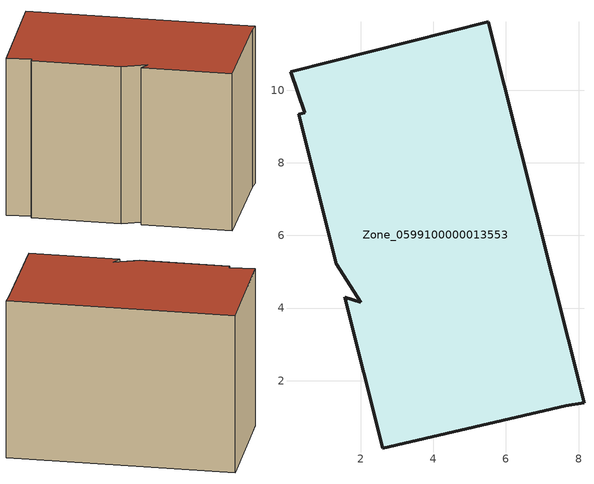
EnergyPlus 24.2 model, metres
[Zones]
Zone_0599100000013553
 floor ground (C_G): 2,4.16 1.33,5.22 0.29,9.33 0.46,9.38 0.07,10.52 5.51,11.89 8.15,1.39 7.65,1.31 2.61,0.14 1.56,4.3 z0
 wall outside (C_F): 2.61,0.14 7.65,1.31 8.15,1.39 5.51,11.89 0.07,10.52 0.46,9.38 0.29,9.33 1.33,5.22 2,4.16 1.56,4.3 2.61,0.14 z0:7.97
 roof outside (C_R): 5.51,11.89 0.07,10.52 0.46,9.38 0.29,9.33 1.33,5.22 2,4.16 1.56,4.3 2.61,0.14 7.65,1.31 8.15,1.39 z7.97
[BUILDING]
Pand.0599100000013553: North Axis=0; Terrain=City; Loads Convergence Tolerance Value=0.04; Temperature Convergence Tolerance Value=0.4; Solar Distribution=FullExterior; Maximum Number of Warmup Days=25; Minimum Number of Warmup Days=1
[Site:Location]
Rotterdam.The.Hague.AP_ZH_NLD Design_Conditions: Latitude=51.96; Longitude=4.45; Time Zone=1; Elevation=-4.5
[SITE:GROUNDTEMPERATURE:BUILDINGSURFACE]
18, 18, 18, 18, 18, 18, 18, 18, 18, 18, 18, 18
[MATERIAL] Thermal Absorptance=0.9; Solar Absorptance=0.7; Visible Absorptance=0.7
Name | Roughness | Thickness | Conductivity | Density | Specific Heat
G.TC.1975-1991 | MediumSmooth | 0.15 | 0.288461 | 540 | 1210
F.TC.1975-1991 | Rough | 0.3 | 0.230769 | 1920 | 840
R.TC.1975-1991 | MediumRough | 0.2 | 0.153846 | 1500 | 1000
[CONSTRUCTION]
C_G: G.TC.1975-1991
C_F: F.TC.1975-1991
C_R: R.TC.1975-1991
[ZONE]
Zone_0599100000013553: Type=1; Multiplier=1; Ceiling Height=Autocalculate; Volume=Autocalculate; Floor Area=autocalculate; Part of Total Floor Area=Yes
[ZONEINFILTRATION:DESIGNFLOWRATE]
Infil_Zone_0599100000013553: Zone or ZoneList or Space or SpaceList=Zone_0599100000013553; Schedule=AlwaysOn; Design Flow Rate Calculation Method=Flow/Area; Flow Rate per Floor Area=0.003; Constant Term Coefficient=1; Temperature Term Coefficient=0; Velocity Term Coefficient=0; Velocity Squared Term Coefficient=0
[HVACTEMPLATE:ZONE:IDEALLOADSAIRSYSTEM]
Zone_0599100000013553: Maximum Heating Supply Air Temperature=50; Minimum Cooling Supply Air Temperature=13; Maximum Heating Supply Air Humidity Ratio=0.0156; Minimum Cooling Supply Air Humidity Ratio=0.0077; Heating Limit=NoLimit; Cooling Limit=NoLimit; Dehumidification Control Type=ConstantSensibleHeatRatio; Cooling Sensible Heat Ratio=0.7; Dehumidification Setpoint=60; Humidification Control Type=None; Humidification Setpoint=30; Outdoor Air Method=None; Outdoor Air Flow Rate per Person=0.00944; Outdoor Air Flow Rate per Zone Floor Area=0; Outdoor Air Flow Rate per Zone=0; Demand Controlled Ventilation Type=None; Outdoor Air Economizer Type=NoEconomizer; Heat Recovery Type=None; Sensible Heat Recovery Effectiveness=0.7; Latent Heat Recovery Effectiveness=0.65
[ZONECONTROL:THERMOSTAT]
ThermostatControl_Zone_0599100000013553: Zone or ZoneList=Zone_0599100000013553; Control Type Schedule=DualSetpointControlType; Control 1=Thermostat_Zone_0599100000013553; Temperature Difference Between Cutout And Setpoint=0
[THERMOSTATSETPOINT:DUALSETPOINT]
Thermostat_Zone_0599100000013553: Heating Setpoint Temperature Schedule=HeatingSetpoint_Zone_0599100000013553; Cooling Setpoint Temperature Schedule=CoolingSetpoint_Zone_0599100000013553
[SCHEDULE:COMPACT]
HeatingSetpoint_Zone_0599100000013553: Through: 12/31, For: AllDays, Until: 24:00, 21
CoolingSetpoint_Zone_0599100000013553: Through: 12/31, For: AllDays, Until: 24:00, 24
DualSetpointControlType: Through: 12/31, For: AllDays, Until: 24:00, 4
AlwaysOn: Through: 12/31, For: AllDays, Until: 24:00, 1
